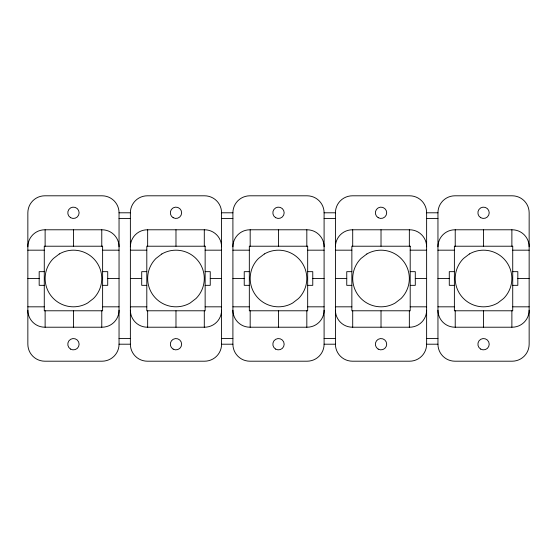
<?xml version="1.0" encoding="UTF-8"?>
<svg xmlns="http://www.w3.org/2000/svg" width="557" height="557" viewBox="0 0 557 557"><rect width="100%" height="100%" fill="white"/><g stroke="black" fill="none" stroke-linecap="round" stroke-linejoin="round"><path stroke-width="0.84" d="M119.045 212.795L119.045 344.205A16.995 16.995 0 0 1 102.056 361.201L44.845 361.201A16.995 16.995 0 0 1 27.85 344.205L27.85 212.795A16.995 16.995 0 0 1 44.845 195.799L102.056 195.799A16.995 16.995 0 0 1 119.045 212.795L130.373 212.795A16.995 16.995 0 0 1 147.368 195.799L204.579 195.799A16.995 16.995 0 0 1 221.575 212.795L221.575 344.205A16.995 16.995 0 0 1 204.579 361.201L147.368 361.201A16.995 16.995 0 0 1 130.373 344.205L130.373 212.795M221.575 212.795L232.903 212.795A16.995 16.995 0 0 1 249.898 195.799L307.102 195.799A16.995 16.995 0 0 1 324.097 212.795L324.097 344.205A16.995 16.995 0 0 1 307.102 361.201L249.898 361.201A16.995 16.995 0 0 1 232.903 344.205L232.903 212.795M324.097 212.795L335.425 212.795A16.995 16.995 0 0 1 352.421 195.799L409.632 195.799A16.995 16.995 0 0 1 426.627 212.795L426.627 344.205A16.995 16.995 0 0 1 409.632 361.201L352.421 361.201A16.995 16.995 0 0 1 335.425 344.205L335.425 212.795M426.627 212.795L437.955 212.795A16.995 16.995 0 0 1 454.944 195.799L512.155 195.799A16.995 16.995 0 0 1 529.15 212.795L529.15 344.205A16.995 16.995 0 0 1 512.155 361.201L454.944 361.201A16.995 16.995 0 0 1 437.955 344.205L437.955 212.795M119.045 218.455L130.373 218.455M221.575 218.455L232.903 218.455M324.097 218.455L335.425 218.455M426.627 218.455L437.955 218.455M27.85 250.177L44.275 250.177M102.62 250.177L119.045 250.177M130.373 250.177L146.804 250.177M205.143 250.177L221.575 250.177M232.903 250.177L249.327 250.177M307.673 250.177L324.097 250.177M335.425 250.177L351.857 250.177M410.196 250.177L426.627 250.177M437.955 250.177L454.38 250.177M512.725 250.177L529.15 250.177M44.275 271.663L39.178 271.663L39.178 285.337L44.275 285.337M102.62 271.663L107.717 271.663L107.717 285.337L102.62 285.337M146.804 271.663L141.708 271.663L141.708 285.337L146.804 285.337M205.143 271.663L210.247 271.663L210.247 285.337L205.143 285.337M249.327 271.663L244.231 271.663L244.231 285.337L249.327 285.337M307.673 271.663L312.769 271.663L312.769 285.337L307.673 285.337M351.857 271.663L346.753 271.663L346.753 285.337L351.857 285.337M410.196 271.663L415.292 271.663L415.292 285.337L410.196 285.337M454.38 271.663L449.283 271.663L449.283 285.337L454.38 285.337M512.725 271.663L517.822 271.663L517.822 285.337L512.725 285.337M27.85 278.5L39.178 278.5M107.717 278.5L119.045 278.5M130.373 278.5L141.708 278.5M210.247 278.5L221.575 278.5M232.903 278.5L244.231 278.5M312.769 278.5L324.097 278.5M335.425 278.5L346.753 278.5M415.292 278.5L426.627 278.5M437.955 278.5L449.283 278.5M517.822 278.5L529.15 278.5M27.85 306.823L44.275 306.823M102.62 306.823L119.045 306.823M130.373 306.823L146.804 306.823M205.143 306.823L221.575 306.823M232.903 306.823L249.327 306.823M307.673 306.823L324.097 306.823M335.425 306.823L351.857 306.823M410.196 306.823L426.627 306.823M437.955 306.823L454.38 306.823M512.725 306.823L529.15 306.823M119.045 338.545L130.373 338.545M221.575 338.545L232.903 338.545M324.097 338.545L335.425 338.545M426.627 338.545L437.955 338.545M119.045 344.205L130.373 344.205M221.575 344.205L232.903 344.205M324.097 344.205L335.425 344.205M426.627 344.205L437.955 344.205M511.876 229.783L511.876 246.215M511.876 310.785L511.876 327.217M483.553 229.783L483.553 246.215M483.553 310.785L483.553 327.217M455.229 229.783L455.229 246.215M455.229 310.785L455.229 327.217M409.346 229.783L409.346 246.215M409.346 310.785L409.346 327.217M381.023 229.783L381.023 246.215M381.023 310.785L381.023 327.217M352.706 229.783L352.706 246.215M352.706 310.785L352.706 327.217M306.823 229.783L306.823 246.215M306.823 310.785L306.823 327.217M278.5 229.783L278.5 246.215M278.5 310.785L278.5 327.217M250.177 229.783L250.177 246.215M250.177 310.785L250.177 327.217M204.294 229.783L204.294 246.215M204.294 310.785L204.294 327.217M175.977 229.783L175.977 246.215M175.977 310.785L175.977 327.217M147.654 229.783L147.654 246.215M147.654 310.785L147.654 327.217M101.771 229.783L101.771 246.215M101.771 310.785L101.771 327.217M73.447 229.783L73.447 246.215M73.447 310.785L73.447 327.217M45.124 229.783L45.124 246.215M45.124 310.785L45.124 327.217M529.15 310.221A16.995 16.995 0 0 1 512.155 327.217L454.944 327.217A16.995 16.995 0 0 1 437.955 310.221M529.15 246.779A16.995 16.995 0 0 0 512.155 229.783L454.944 229.783A16.995 16.995 0 0 0 437.955 246.779M426.627 310.221A16.995 16.995 0 0 1 409.632 327.217L352.421 327.217A16.995 16.995 0 0 1 335.425 310.221M426.627 246.779A16.995 16.995 0 0 0 409.632 229.783L352.421 229.783A16.995 16.995 0 0 0 335.425 246.779M324.097 310.221A16.995 16.995 0 0 1 307.102 327.217L249.898 327.217A16.995 16.995 0 0 1 232.903 310.221M324.097 246.779A16.995 16.995 0 0 0 307.102 229.783L249.898 229.783A16.995 16.995 0 0 0 232.903 246.779M27.85 246.779A16.995 16.995 0 0 1 44.845 229.783L102.056 229.783A16.995 16.995 0 0 1 119.045 246.779M119.045 310.221A16.995 16.995 0 0 1 102.056 327.217L44.845 327.217A16.995 16.995 0 0 1 27.85 310.221M221.575 310.221A16.995 16.995 0 0 1 204.579 327.217L147.368 327.217A16.995 16.995 0 0 1 130.373 310.221M221.575 246.779A16.995 16.995 0 0 0 204.579 229.783L147.368 229.783A16.995 16.995 0 0 0 130.373 246.779M59.286 253.971L53.423 258.476A28.323 28.323 0 0 0 87.609 303.029L93.479 298.524A28.323 28.323 0 0 0 59.286 253.971M161.815 253.971L155.946 258.476A28.323 28.323 0 0 0 190.132 303.029L196.001 298.524A28.323 28.323 0 0 0 161.815 253.971M264.338 253.971L258.476 258.476A28.323 28.323 0 0 0 292.662 303.029L298.524 298.524A28.323 28.323 0 0 0 264.338 253.971M366.868 253.971L360.999 258.476A28.323 28.323 0 0 0 395.185 303.029L401.054 298.524A28.323 28.323 0 0 0 366.868 253.971M469.391 253.971L463.521 258.476A28.323 28.323 0 0 0 497.714 303.029L503.577 298.524A28.323 28.323 0 0 0 469.391 253.971M102.62 246.215L44.275 246.215L44.275 310.785L102.62 310.785L102.62 246.215M205.143 246.215L146.804 246.215L146.804 310.785L205.143 310.785L205.143 246.215M307.673 246.215L249.327 246.215L249.327 310.785L307.673 310.785L307.673 246.215M410.196 246.215L351.857 246.215L351.857 310.785L410.196 310.785L410.196 246.215M512.725 246.215L454.38 246.215L454.38 310.785L512.725 310.785L512.725 246.215M480.719 217.696A5.667 5.667 0 0 0 489.213 212.795A5.667 5.667 0 0 0 480.719 207.886A5.667 5.667 0 0 0 480.719 217.696M480.719 349.114A5.667 5.667 0 0 0 489.213 344.205A5.667 5.667 0 0 0 480.719 339.304A5.667 5.667 0 0 0 480.719 349.114M378.196 217.696A5.667 5.667 0 0 0 386.69 212.795A5.667 5.667 0 0 0 378.196 207.886A5.667 5.667 0 0 0 378.196 217.696M378.196 349.114A5.667 5.667 0 0 0 386.69 344.205A5.667 5.667 0 0 0 378.196 339.304A5.667 5.667 0 0 0 378.196 349.114M275.666 217.696A5.667 5.667 0 0 0 284.167 212.795A5.667 5.667 0 0 0 275.666 207.886A5.667 5.667 0 0 0 275.666 217.696M275.666 349.114A5.667 5.667 0 0 0 284.167 344.205A5.667 5.667 0 0 0 275.666 339.304A5.667 5.667 0 0 0 275.666 349.114M70.614 217.696A5.667 5.667 0 0 0 79.115 212.795A5.667 5.667 0 0 0 70.614 207.886A5.667 5.667 0 0 0 70.614 217.696M70.614 349.114A5.667 5.667 0 0 0 79.115 344.205A5.667 5.667 0 0 0 70.614 339.304A5.667 5.667 0 0 0 70.614 349.114M173.143 217.696A5.667 5.667 0 0 0 181.638 212.795A5.667 5.667 0 0 0 173.143 207.886A5.667 5.667 0 0 0 173.143 217.696M173.143 349.114A5.667 5.667 0 0 0 181.638 344.205A5.667 5.667 0 0 0 173.143 339.304A5.667 5.667 0 0 0 173.143 349.114"/></g></svg>
